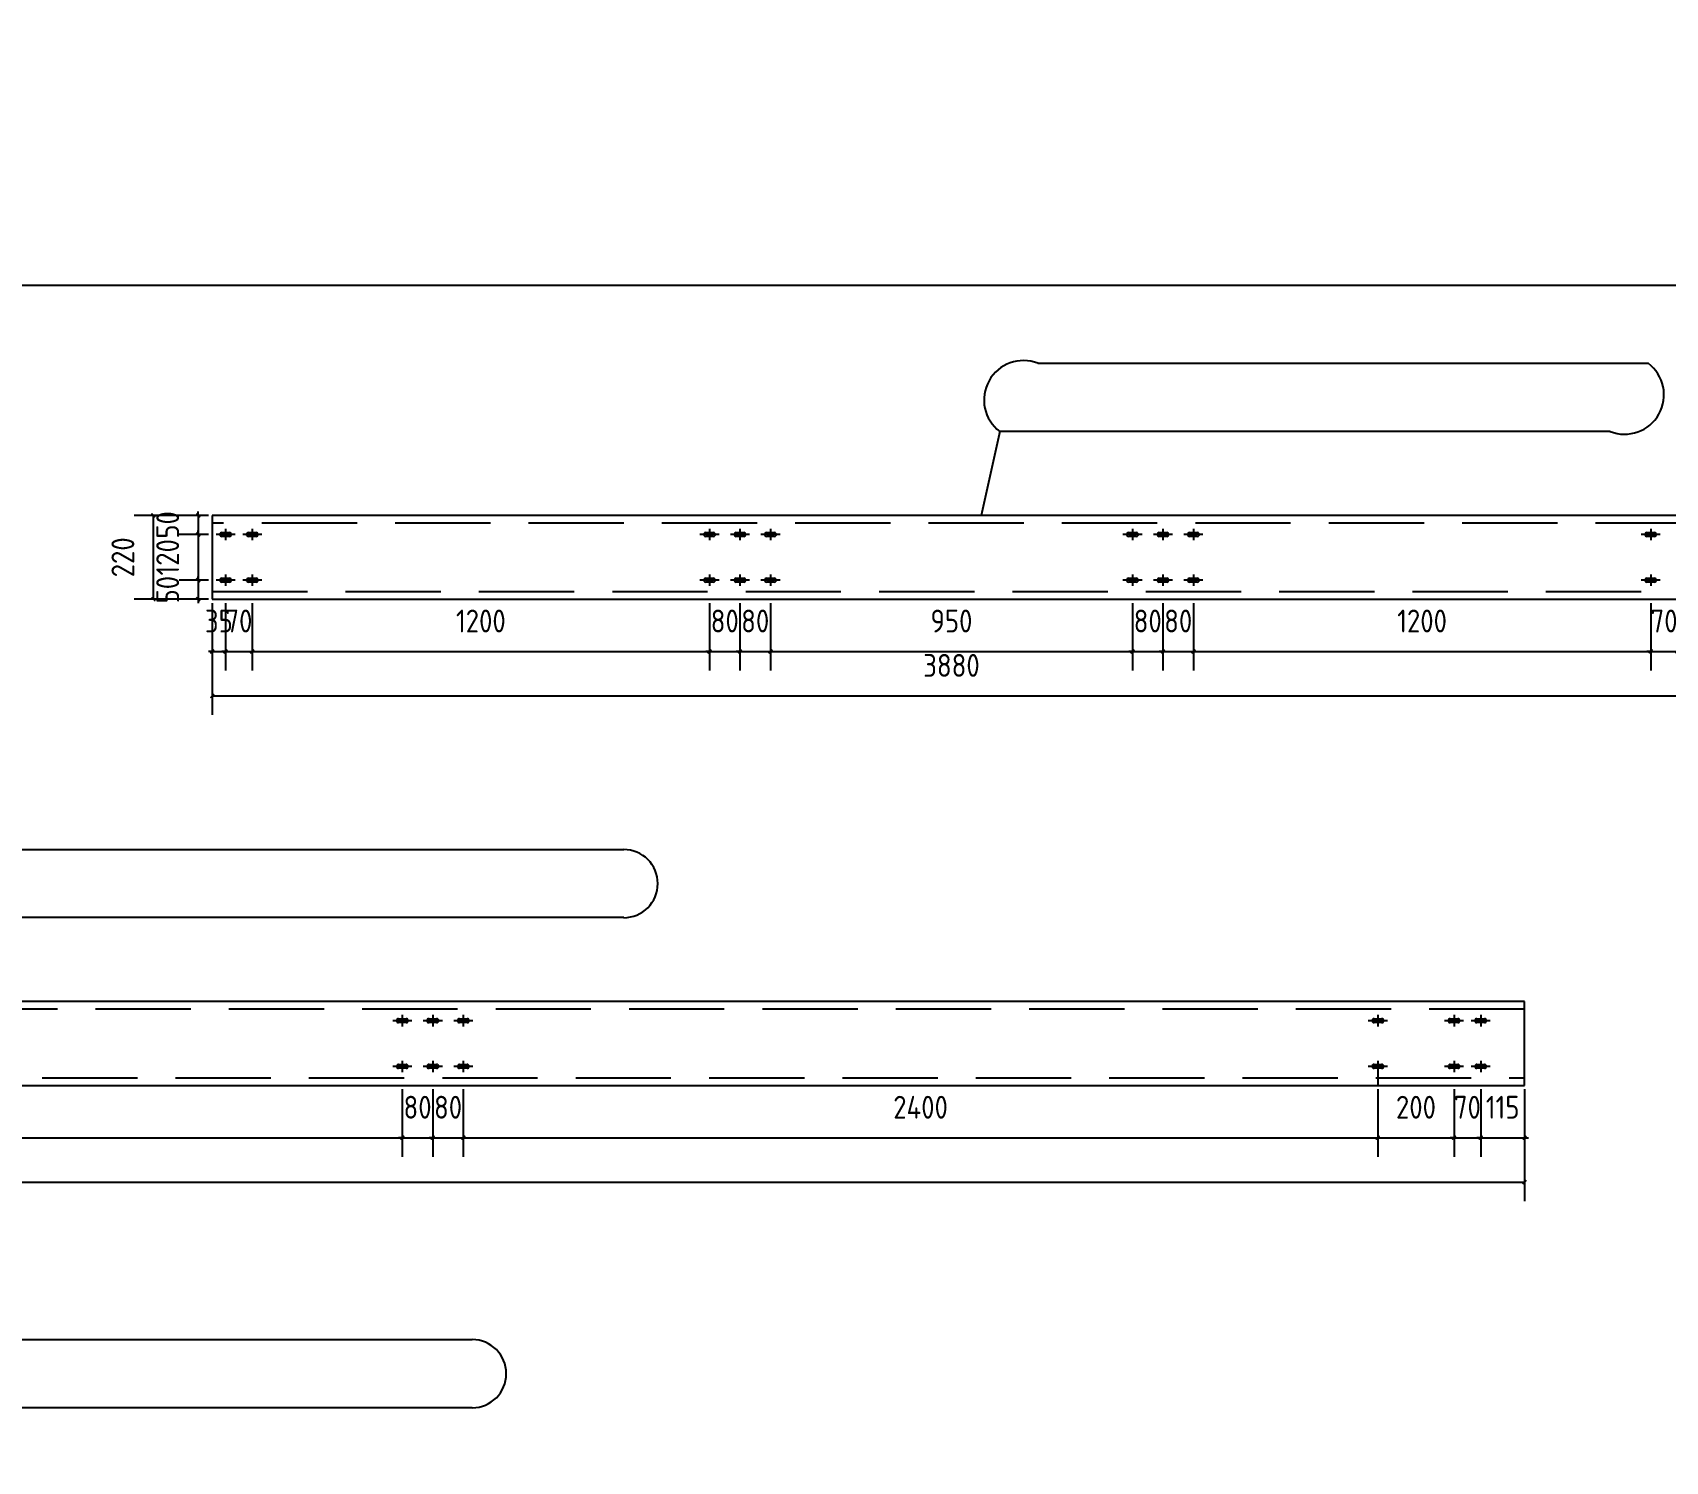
# Model space of a CAD drawing. Extents: x 533809 to 747315, y -17138 to 180511.
# Drawn here: x 645102 to 649387, y 74275 to 78025 of the extents above; entities that cross this region are included whole.
import ezdxf

# ---------------------------------------------------------------- set-up
doc = ezdxf.new("R2010")
doc.units = 0
doc.header["$LTSCALE"] = 1000
doc.header["$MEASUREMENT"] = 0
doc.linetypes.add('DASH', pattern=[0.35, 0.25, -0.1])
doc.layers.add('AXIS', color=3, linetype='Continuous')
doc.styles.get("Standard").update_dxf_attribs({"font": 'gbenor.shx', "bigfont": 'gbcbig.shx'})
doc.dimstyles.get("Standard").update_dxf_attribs({"dimscale": 100, "dimtxt": 3.5, "dimasz": 1, "dimexe": 2.5, "dimexo": 3, "dimgap": 1.5, "dimtad": 1, "dimdec": 0, "dimzin": 0, "dimdsep": 46, "dimtxsty": 'Standard', "dimblk": 'ARCHTICK', "dimcen": 0.09, "dimadec": 0, "dimazin": 0, "dimtfac": 1, "dimtdec": 0, "dimtix": 1, "dimtmove": 2, "dimatfit": 3, "dimfxl": 1, "dimtolj": 1, "dimtzin": 0, "dimarcsym": 0})

# ---------------------------------------------------------------- blocks, each defined once
blk = doc.blocks.new('_ArchTick')
at = {"color": 0, "linetype": 'ByBlock', "const_width": 0.4}
blk.add_lwpolyline([(-0.5, -0.5), (0.5, 0.5)], dxfattribs=at)
blk = doc.blocks.new('*D1568')
at = {"layer": 'AXIS', "color": 3, "lineweight": -2}
for p, q in [((643872.3, 75251.8), (643872.3, 75074.6)), ((646072.3, 75251.8), (646072.3, 75074.6)), ((643872.3, 75124.6), (646072.3, 75124.6))]:
    blk.add_line(p, q, dxfattribs=at)
at = {"layer": 'Defpoints', "color": 0}
for p in [(643872.3, 75261.8), (646072.3, 75261.8), (646072.3, 75124.6)]:
    blk.add_point(p, dxfattribs=at)
at = {"layer": 'AXIS', "color": 3, "lineweight": -2, "xscale": 10, "yscale": 10, "zscale": 10, "rotation": 180}
blk.add_blockref('_ArchTick', (643872.3, 75124.6), dxfattribs=at)
at = {"layer": 'AXIS', "color": 3, "lineweight": -2, "xscale": 10, "yscale": 10, "zscale": 10}
blk.add_blockref('_ArchTick', (646072.3, 75124.6), dxfattribs=at)
at = {"layer": 'AXIS', "color": 0, "insert": (644972.3, 75204.6), "char_height": 60, "attachment_point": 5}
blk.add_mtext('\\A1;2200', dxfattribs=at)
blk = doc.blocks.new('*D1569')
at = {"layer": 'AXIS', "color": 3, "lineweight": -2}
for p, q in [((646152.3, 75251.8), (646152.3, 75074.6)), ((646232.3, 75251.8), (646232.3, 75074.6)), ((646152.3, 75124.6), (646142.3, 75124.6)), ((646152.3, 75124.6), (646232.3, 75124.6)), ((646232.3, 75124.6), (646242.3, 75124.6))]:
    blk.add_line(p, q, dxfattribs=at)
at = {"layer": 'Defpoints', "color": 0}
for p in [(646152.3, 75261.8), (646232.3, 75261.8), (646232.3, 75124.6)]:
    blk.add_point(p, dxfattribs=at)
at = {"layer": 'AXIS', "color": 3, "lineweight": -2, "xscale": 10, "yscale": 10, "zscale": 10}
blk.add_blockref('_ArchTick', (646152.3, 75124.6), dxfattribs=at)
at = {"layer": 'AXIS', "color": 3, "lineweight": -2, "xscale": 10, "yscale": 10, "zscale": 10, "rotation": 180}
blk.add_blockref('_ArchTick', (646232.3, 75124.6), dxfattribs=at)
at = {"layer": 'AXIS', "color": 0, "insert": (646192.3, 75204.6), "char_height": 60, "attachment_point": 5}
blk.add_mtext('\\A1;80', dxfattribs=at)
blk = doc.blocks.new('*D1570')
at = {"layer": 'AXIS', "color": 3, "lineweight": -2}
for p, q in [((646232.3, 75251.8), (646232.3, 75074.6)), ((648632.3, 75251.8), (648632.3, 75074.6)), ((646232.3, 75124.6), (648632.3, 75124.6))]:
    blk.add_line(p, q, dxfattribs=at)
at = {"layer": 'Defpoints', "color": 0}
for p in [(646232.3, 75261.8), (648632.3, 75261.8), (648632.3, 75124.6)]:
    blk.add_point(p, dxfattribs=at)
at = {"layer": 'AXIS', "color": 3, "lineweight": -2, "xscale": 10, "yscale": 10, "zscale": 10, "rotation": 180}
blk.add_blockref('_ArchTick', (646232.3, 75124.6), dxfattribs=at)
at = {"layer": 'AXIS', "color": 3, "lineweight": -2, "xscale": 10, "yscale": 10, "zscale": 10}
blk.add_blockref('_ArchTick', (648632.3, 75124.6), dxfattribs=at)
at = {"layer": 'AXIS', "color": 0, "insert": (647432.3, 75204.6), "char_height": 60, "attachment_point": 5}
blk.add_mtext('\\A1;2400', dxfattribs=at)
blk = doc.blocks.new('*D1571')
at = {"layer": 'AXIS', "color": 3, "lineweight": -2}
for p, q in [((648632.3, 75251.8), (648632.3, 75074.6)), ((648832.3, 75251.8), (648832.3, 75074.6)), ((648632.3, 75124.6), (648832.3, 75124.6))]:
    blk.add_line(p, q, dxfattribs=at)
at = {"layer": 'Defpoints', "color": 0}
for p in [(648632.3, 75261.8), (648832.3, 75261.8), (648832.3, 75124.6)]:
    blk.add_point(p, dxfattribs=at)
at = {"layer": 'AXIS', "color": 3, "lineweight": -2, "xscale": 10, "yscale": 10, "zscale": 10, "rotation": 180}
blk.add_blockref('_ArchTick', (648632.3, 75124.6), dxfattribs=at)
at = {"layer": 'AXIS', "color": 3, "lineweight": -2, "xscale": 10, "yscale": 10, "zscale": 10}
blk.add_blockref('_ArchTick', (648832.3, 75124.6), dxfattribs=at)
at = {"layer": 'AXIS', "color": 0, "insert": (648732.3, 75204.6), "char_height": 60, "attachment_point": 5}
blk.add_mtext('\\A1;200', dxfattribs=at)
blk = doc.blocks.new('*D1572')
at = {"layer": 'AXIS', "color": 3, "lineweight": -2}
for p, q in [((648832.3, 75251.8), (648832.3, 75074.6)), ((648902.3, 75251.8), (648902.3, 75074.6)), ((648832.3, 75124.6), (648822.3, 75124.6)), ((648832.3, 75124.6), (648902.3, 75124.6)), ((648902.3, 75124.6), (648912.3, 75124.6))]:
    blk.add_line(p, q, dxfattribs=at)
at = {"layer": 'Defpoints', "color": 0}
for p in [(648832.3, 75261.8), (648902.3, 75261.8), (648902.3, 75124.6)]:
    blk.add_point(p, dxfattribs=at)
at = {"layer": 'AXIS', "color": 3, "lineweight": -2, "xscale": 10, "yscale": 10, "zscale": 10}
blk.add_blockref('_ArchTick', (648832.3, 75124.6), dxfattribs=at)
at = {"layer": 'AXIS', "color": 3, "lineweight": -2, "xscale": 10, "yscale": 10, "zscale": 10, "rotation": 180}
blk.add_blockref('_ArchTick', (648902.3, 75124.6), dxfattribs=at)
at = {"layer": 'AXIS', "color": 0, "insert": (648867.3, 75204.6), "char_height": 60, "attachment_point": 5}
blk.add_mtext('\\A1;70', dxfattribs=at)
blk = doc.blocks.new('*D1577')
at = {"layer": 'AXIS', "color": 3, "lineweight": -2}
for p, q in [((648902.3, 75251.8), (648902.3, 75074.6)), ((649017.3, 75251.8), (649017.3, 75074.6)), ((648902.3, 75124.6), (648892.3, 75124.6)), ((648902.3, 75124.6), (649017.3, 75124.6)), ((649017.3, 75124.6), (649027.3, 75124.6))]:
    blk.add_line(p, q, dxfattribs=at)
at = {"layer": 'Defpoints', "color": 0}
for p in [(648902.3, 75261.8), (649017.3, 75261.8), (649017.3, 75124.6)]:
    blk.add_point(p, dxfattribs=at)
at = {"layer": 'AXIS', "color": 3, "lineweight": -2, "xscale": 10, "yscale": 10, "zscale": 10}
blk.add_blockref('_ArchTick', (648902.3, 75124.6), dxfattribs=at)
at = {"layer": 'AXIS', "color": 3, "lineweight": -2, "xscale": 10, "yscale": 10, "zscale": 10, "rotation": 180}
blk.add_blockref('_ArchTick', (649017.3, 75124.6), dxfattribs=at)
at = {"layer": 'AXIS', "color": 0, "insert": (648959.8, 75204.6), "char_height": 60, "attachment_point": 5}
blk.add_mtext('\\A1;115', dxfattribs=at)
blk = doc.blocks.new('*D1576')
at = {"layer": 'AXIS', "color": 3, "lineweight": -2}
for p, q in [((640927.3, 75251.8), (640927.3, 74958.1)), ((649017.3, 75251.8), (649017.3, 74958.1)), ((640927.3, 75008.1), (649017.3, 75008.1))]:
    blk.add_line(p, q, dxfattribs=at)
at = {"layer": 'Defpoints', "color": 0}
for p in [(640927.3, 75261.8), (649017.3, 75261.8), (649017.3, 75008.1)]:
    blk.add_point(p, dxfattribs=at)
at = {"layer": 'AXIS', "color": 3, "lineweight": -2, "xscale": 10, "yscale": 10, "zscale": 10, "rotation": 180}
blk.add_blockref('_ArchTick', (640927.3, 75008.1), dxfattribs=at)
at = {"layer": 'AXIS', "color": 3, "lineweight": -2, "xscale": 10, "yscale": 10, "zscale": 10}
blk.add_blockref('_ArchTick', (649017.3, 75008.1), dxfattribs=at)
at = {"layer": 'AXIS', "color": 0, "insert": (644972.3, 75088.1), "char_height": 60, "attachment_point": 5}
blk.add_mtext('\\A1;8090', dxfattribs=at)
blk = doc.blocks.new('*D1619')
at = {"layer": 'AXIS', "color": 3, "lineweight": -2}
for p, q in [((645563.4, 76757.9), (645486.5, 76757.9)), ((645536.5, 76757.9), (645536.5, 76767.9)), ((645536.5, 76757.9), (645536.5, 76707.9)), ((645563.4, 76707.9), (645486.5, 76707.9)), ((645536.5, 76707.9), (645536.5, 76697.9))]:
    blk.add_line(p, q, dxfattribs=at)
at = {"layer": 'Defpoints', "color": 0}
for p in [(645573.4, 76757.9), (645536.5, 76707.9), (645573.4, 76707.9)]:
    blk.add_point(p, dxfattribs=at)
at = {"layer": 'AXIS', "color": 3, "lineweight": -2, "xscale": 10, "yscale": 10, "zscale": 10}
for p, rotation in [((645536.5, 76757.9), 270), ((645536.5, 76707.9), 90)]:
    blk.add_blockref('_ArchTick', p, dxfattribs=dict(at, rotation=rotation))
at = {"layer": 'AXIS', "color": 0, "insert": (645456.5, 76732.9), "char_height": 60, "attachment_point": 5, "rotation": 90}
blk.add_mtext('\\A1;50', dxfattribs=at)
blk = doc.blocks.new('*D1610')
at = {"layer": 'AXIS', "color": 3, "lineweight": -2}
for p, q in [((645563.4, 76707.9), (645486.5, 76707.9)), ((645536.5, 76707.9), (645536.5, 76717.9)), ((645536.5, 76707.9), (645536.5, 76587.9)), ((645563.4, 76587.9), (645486.5, 76587.9)), ((645536.5, 76587.9), (645536.5, 76577.9))]:
    blk.add_line(p, q, dxfattribs=at)
at = {"layer": 'Defpoints', "color": 0}
for p in [(645573.4, 76707.9), (645536.5, 76587.9), (645573.4, 76587.9)]:
    blk.add_point(p, dxfattribs=at)
at = {"layer": 'AXIS', "color": 3, "lineweight": -2, "xscale": 10, "yscale": 10, "zscale": 10}
for p, rotation in [((645536.5, 76707.9), 270), ((645536.5, 76587.9), 90)]:
    blk.add_blockref('_ArchTick', p, dxfattribs=dict(at, rotation=rotation))
at = {"layer": 'AXIS', "color": 0, "insert": (645456.5, 76647.9), "char_height": 60, "attachment_point": 5, "rotation": 90}
blk.add_mtext('\\A1;120', dxfattribs=at)
blk = doc.blocks.new('*D1620')
at = {"layer": 'AXIS', "color": 3, "lineweight": -2}
for p, q in [((645563.4, 76587.9), (645486.5, 76587.9)), ((645536.5, 76587.9), (645536.5, 76597.9)), ((645536.5, 76587.9), (645536.5, 76537.9)), ((645563.4, 76537.9), (645486.5, 76537.9)), ((645536.5, 76537.9), (645536.5, 76527.9))]:
    blk.add_line(p, q, dxfattribs=at)
at = {"layer": 'Defpoints', "color": 0}
for p in [(645573.4, 76587.9), (645536.5, 76537.9), (645573.4, 76537.9)]:
    blk.add_point(p, dxfattribs=at)
at = {"layer": 'AXIS', "color": 3, "lineweight": -2, "xscale": 10, "yscale": 10, "zscale": 10}
for p, rotation in [((645536.5, 76587.9), 270), ((645536.5, 76537.9), 90)]:
    blk.add_blockref('_ArchTick', p, dxfattribs=dict(at, rotation=rotation))
at = {"layer": 'AXIS', "color": 0, "insert": (645456.5, 76562.9), "char_height": 60, "attachment_point": 5, "rotation": 90}
blk.add_mtext('\\A1;50', dxfattribs=at)
blk = doc.blocks.new('*D1611')
at = {"layer": 'AXIS', "color": 3, "lineweight": -2}
for p, q in [((645573.4, 76527.9), (645573.4, 76350.7)), ((645608.4, 76527.9), (645608.4, 76350.7)), ((645573.4, 76400.7), (645563.4, 76400.7)), ((645573.4, 76400.7), (645608.4, 76400.7)), ((645608.4, 76400.7), (645618.4, 76400.7))]:
    blk.add_line(p, q, dxfattribs=at)
at = {"layer": 'Defpoints', "color": 0}
for p in [(645573.4, 76537.9), (645608.4, 76537.9), (645608.4, 76400.7)]:
    blk.add_point(p, dxfattribs=at)
at = {"layer": 'AXIS', "color": 3, "lineweight": -2, "xscale": 10, "yscale": 10, "zscale": 10}
blk.add_blockref('_ArchTick', (645573.4, 76400.7), dxfattribs=at)
at = {"layer": 'AXIS', "color": 3, "lineweight": -2, "xscale": 10, "yscale": 10, "zscale": 10, "rotation": 180}
blk.add_blockref('_ArchTick', (645608.4, 76400.7), dxfattribs=at)
at = {"layer": 'AXIS', "color": 0, "insert": (645590.9, 76480.7), "char_height": 60, "attachment_point": 5}
blk.add_mtext('\\A1;35', dxfattribs=at)
blk = doc.blocks.new('*D1612')
at = {"layer": 'AXIS', "color": 3, "lineweight": -2}
for p, q in [((645608.4, 76527.9), (645608.4, 76350.7)), ((645678.4, 76527.9), (645678.4, 76350.7)), ((645608.4, 76400.7), (645598.4, 76400.7)), ((645608.4, 76400.7), (645678.4, 76400.7)), ((645678.4, 76400.7), (645688.4, 76400.7))]:
    blk.add_line(p, q, dxfattribs=at)
at = {"layer": 'Defpoints', "color": 0}
for p in [(645608.4, 76537.9), (645678.4, 76537.9), (645678.4, 76400.7)]:
    blk.add_point(p, dxfattribs=at)
at = {"layer": 'AXIS', "color": 3, "lineweight": -2, "xscale": 10, "yscale": 10, "zscale": 10}
blk.add_blockref('_ArchTick', (645608.4, 76400.7), dxfattribs=at)
at = {"layer": 'AXIS', "color": 3, "lineweight": -2, "xscale": 10, "yscale": 10, "zscale": 10, "rotation": 180}
blk.add_blockref('_ArchTick', (645678.4, 76400.7), dxfattribs=at)
at = {"layer": 'AXIS', "color": 0, "insert": (645643.4, 76480.7), "char_height": 60, "attachment_point": 5}
blk.add_mtext('\\A1;70', dxfattribs=at)
blk = doc.blocks.new('*D1613')
at = {"layer": 'AXIS', "color": 3, "lineweight": -2}
for p, q in [((645678.4, 76527.9), (645678.4, 76350.7)), ((646878.4, 76527.9), (646878.4, 76350.7)), ((645678.4, 76400.7), (646878.4, 76400.7))]:
    blk.add_line(p, q, dxfattribs=at)
at = {"layer": 'Defpoints', "color": 0}
for p in [(645678.4, 76537.9), (646878.4, 76537.9), (646878.4, 76400.7)]:
    blk.add_point(p, dxfattribs=at)
at = {"layer": 'AXIS', "color": 3, "lineweight": -2, "xscale": 10, "yscale": 10, "zscale": 10, "rotation": 180}
blk.add_blockref('_ArchTick', (645678.4, 76400.7), dxfattribs=at)
at = {"layer": 'AXIS', "color": 3, "lineweight": -2, "xscale": 10, "yscale": 10, "zscale": 10}
blk.add_blockref('_ArchTick', (646878.4, 76400.7), dxfattribs=at)
at = {"layer": 'AXIS', "color": 0, "insert": (646278.4, 76480.7), "char_height": 60, "attachment_point": 5}
blk.add_mtext('\\A1;1200', dxfattribs=at)
blk = doc.blocks.new('*D1614')
at = {"layer": 'AXIS', "color": 3, "lineweight": -2}
for p, q in [((646878.4, 76527.9), (646878.4, 76350.7)), ((646958.4, 76527.9), (646958.4, 76350.7)), ((646878.4, 76400.7), (646868.4, 76400.7)), ((646878.4, 76400.7), (646958.4, 76400.7)), ((646958.4, 76400.7), (646968.4, 76400.7))]:
    blk.add_line(p, q, dxfattribs=at)
at = {"layer": 'Defpoints', "color": 0}
for p in [(646878.4, 76537.9), (646958.4, 76537.9), (646958.4, 76400.7)]:
    blk.add_point(p, dxfattribs=at)
at = {"layer": 'AXIS', "color": 3, "lineweight": -2, "xscale": 10, "yscale": 10, "zscale": 10}
blk.add_blockref('_ArchTick', (646878.4, 76400.7), dxfattribs=at)
at = {"layer": 'AXIS', "color": 3, "lineweight": -2, "xscale": 10, "yscale": 10, "zscale": 10, "rotation": 180}
blk.add_blockref('_ArchTick', (646958.4, 76400.7), dxfattribs=at)
at = {"layer": 'AXIS', "color": 0, "insert": (646918.4, 76480.7), "char_height": 60, "attachment_point": 5}
blk.add_mtext('\\A1;80', dxfattribs=at)
blk = doc.blocks.new('*D1615')
at = {"layer": 'AXIS', "color": 3, "lineweight": -2}
for p, q in [((647038.4, 76527.9), (647038.4, 76350.7)), ((647988.4, 76527.9), (647988.4, 76350.7)), ((647038.4, 76400.7), (647988.4, 76400.7))]:
    blk.add_line(p, q, dxfattribs=at)
at = {"layer": 'Defpoints', "color": 0}
for p in [(647038.4, 76537.9), (647988.4, 76537.9), (647988.4, 76400.7)]:
    blk.add_point(p, dxfattribs=at)
at = {"layer": 'AXIS', "color": 3, "lineweight": -2, "xscale": 10, "yscale": 10, "zscale": 10, "rotation": 180}
blk.add_blockref('_ArchTick', (647038.4, 76400.7), dxfattribs=at)
at = {"layer": 'AXIS', "color": 3, "lineweight": -2, "xscale": 10, "yscale": 10, "zscale": 10}
blk.add_blockref('_ArchTick', (647988.4, 76400.7), dxfattribs=at)
at = {"layer": 'AXIS', "color": 0, "insert": (647513.4, 76480.7), "char_height": 60, "attachment_point": 5}
blk.add_mtext('\\A1;950', dxfattribs=at)
blk = doc.blocks.new('*D1616')
at = {"layer": 'AXIS', "color": 3, "lineweight": -2}
for p, q in [((648068.4, 76527.9), (648068.4, 76350.7)), ((648148.4, 76527.9), (648148.4, 76350.7)), ((648068.4, 76400.7), (648058.4, 76400.7)), ((648068.4, 76400.7), (648148.4, 76400.7)), ((648148.4, 76400.7), (648158.4, 76400.7))]:
    blk.add_line(p, q, dxfattribs=at)
at = {"layer": 'Defpoints', "color": 0}
for p in [(648068.4, 76537.9), (648148.4, 76537.9), (648148.4, 76400.7)]:
    blk.add_point(p, dxfattribs=at)
at = {"layer": 'AXIS', "color": 3, "lineweight": -2, "xscale": 10, "yscale": 10, "zscale": 10}
blk.add_blockref('_ArchTick', (648068.4, 76400.7), dxfattribs=at)
at = {"layer": 'AXIS', "color": 3, "lineweight": -2, "xscale": 10, "yscale": 10, "zscale": 10, "rotation": 180}
blk.add_blockref('_ArchTick', (648148.4, 76400.7), dxfattribs=at)
at = {"layer": 'AXIS', "color": 0, "insert": (648108.4, 76480.7), "char_height": 60, "attachment_point": 5}
blk.add_mtext('\\A1;80', dxfattribs=at)
blk = doc.blocks.new('*D1617')
at = {"layer": 'AXIS', "color": 3, "lineweight": -2}
for p, q in [((648148.4, 76527.9), (648148.4, 76350.7)), ((649348.4, 76527.9), (649348.4, 76350.7)), ((648148.4, 76400.7), (649348.4, 76400.7))]:
    blk.add_line(p, q, dxfattribs=at)
at = {"layer": 'Defpoints', "color": 0}
for p in [(648148.4, 76537.9), (649348.4, 76537.9), (649348.4, 76400.7)]:
    blk.add_point(p, dxfattribs=at)
at = {"layer": 'AXIS', "color": 3, "lineweight": -2, "xscale": 10, "yscale": 10, "zscale": 10, "rotation": 180}
blk.add_blockref('_ArchTick', (648148.4, 76400.7), dxfattribs=at)
at = {"layer": 'AXIS', "color": 3, "lineweight": -2, "xscale": 10, "yscale": 10, "zscale": 10}
blk.add_blockref('_ArchTick', (649348.4, 76400.7), dxfattribs=at)
at = {"layer": 'AXIS', "color": 0, "insert": (648748.4, 76480.7), "char_height": 60, "attachment_point": 5}
blk.add_mtext('\\A1;1200', dxfattribs=at)
blk = doc.blocks.new('*D1618')
at = {"layer": 'AXIS', "color": 3, "lineweight": -2}
for p, q in [((649348.4, 76527.9), (649348.4, 76350.7)), ((649418.4, 76527.9), (649418.4, 76350.7)), ((649348.4, 76400.7), (649338.4, 76400.7)), ((649348.4, 76400.7), (649418.4, 76400.7)), ((649418.4, 76400.7), (649428.4, 76400.7))]:
    blk.add_line(p, q, dxfattribs=at)
at = {"layer": 'Defpoints', "color": 0}
for p in [(649348.4, 76537.9), (649418.4, 76537.9), (649418.4, 76400.7)]:
    blk.add_point(p, dxfattribs=at)
at = {"layer": 'AXIS', "color": 3, "lineweight": -2, "xscale": 10, "yscale": 10, "zscale": 10}
blk.add_blockref('_ArchTick', (649348.4, 76400.7), dxfattribs=at)
at = {"layer": 'AXIS', "color": 3, "lineweight": -2, "xscale": 10, "yscale": 10, "zscale": 10, "rotation": 180}
blk.add_blockref('_ArchTick', (649418.4, 76400.7), dxfattribs=at)
at = {"layer": 'AXIS', "color": 0, "insert": (649383.4, 76480.7), "char_height": 60, "attachment_point": 5}
blk.add_mtext('\\A1;70', dxfattribs=at)
blk = doc.blocks.new('*D1621')
at = {"layer": 'AXIS', "color": 3, "lineweight": -2}
for p, q in [((645563.4, 76757.9), (645369, 76757.9)), ((645419, 76537.9), (645419, 76757.9)), ((645563.4, 76537.9), (645369, 76537.9))]:
    blk.add_line(p, q, dxfattribs=at)
at = {"layer": 'Defpoints', "color": 0}
for p in [(645419, 76757.9), (645573.4, 76757.9), (645573.4, 76537.9)]:
    blk.add_point(p, dxfattribs=at)
at = {"layer": 'AXIS', "color": 3, "lineweight": -2, "xscale": 10, "yscale": 10, "zscale": 10}
for p, rotation in [((645419, 76757.9), 90), ((645419, 76537.9), 270)]:
    blk.add_blockref('_ArchTick', p, dxfattribs=dict(at, rotation=rotation))
at = {"layer": 'AXIS', "color": 0, "insert": (645339, 76647.9), "char_height": 60, "attachment_point": 5, "rotation": 90}
blk.add_mtext('\\A1;220', dxfattribs=at)
blk = doc.blocks.new('*D1622')
at = {"layer": 'AXIS', "color": 3, "lineweight": -2}
for p, q in [((645573.4, 76527.9), (645573.4, 76234.2)), ((649453.4, 76527.9), (649453.4, 76234.2)), ((645573.4, 76284.2), (649453.4, 76284.2))]:
    blk.add_line(p, q, dxfattribs=at)
at = {"layer": 'Defpoints', "color": 0}
for p in [(645573.4, 76537.9), (649453.4, 76537.9), (649453.4, 76284.2)]:
    blk.add_point(p, dxfattribs=at)
at = {"layer": 'AXIS', "color": 3, "lineweight": -2, "xscale": 10, "yscale": 10, "zscale": 10, "rotation": 180}
blk.add_blockref('_ArchTick', (645573.4, 76284.2), dxfattribs=at)
at = {"layer": 'AXIS', "color": 3, "lineweight": -2, "xscale": 10, "yscale": 10, "zscale": 10}
blk.add_blockref('_ArchTick', (649453.4, 76284.2), dxfattribs=at)
at = {"layer": 'AXIS', "color": 0, "insert": (647513.4, 76364.2), "char_height": 60, "attachment_point": 5}
blk.add_mtext('\\A1;3880', dxfattribs=at)
blk = doc.blocks.new('*D1680')
at = {"layer": 'AXIS', "color": 3, "lineweight": -2}
for p, q in [((646072.3, 75251.8), (646072.3, 75074.6)), ((646152.3, 75251.8), (646152.3, 75074.6)), ((646072.3, 75124.6), (646062.3, 75124.6)), ((646072.3, 75124.6), (646152.3, 75124.6)), ((646152.3, 75124.6), (646162.3, 75124.6))]:
    blk.add_line(p, q, dxfattribs=at)
at = {"layer": 'Defpoints', "color": 0}
for p in [(646072.3, 75261.8), (646152.3, 75261.8), (646152.3, 75124.6)]:
    blk.add_point(p, dxfattribs=at)
at = {"layer": 'AXIS', "color": 3, "lineweight": -2, "xscale": 10, "yscale": 10, "zscale": 10}
blk.add_blockref('_ArchTick', (646072.3, 75124.6), dxfattribs=at)
at = {"layer": 'AXIS', "color": 3, "lineweight": -2, "xscale": 10, "yscale": 10, "zscale": 10, "rotation": 180}
blk.add_blockref('_ArchTick', (646152.3, 75124.6), dxfattribs=at)
at = {"layer": 'AXIS', "color": 0, "insert": (646112.3, 75204.6), "char_height": 60, "attachment_point": 5}
blk.add_mtext('\\A1;80', dxfattribs=at)
blk = doc.blocks.new('*D1681')
at = {"layer": 'AXIS', "color": 3, "lineweight": -2}
for p, q in [((646958.4, 76527.9), (646958.4, 76350.7)), ((647038.4, 76527.9), (647038.4, 76350.7)), ((646958.4, 76400.7), (646948.4, 76400.7)), ((646958.4, 76400.7), (647038.4, 76400.7)), ((647038.4, 76400.7), (647048.4, 76400.7))]:
    blk.add_line(p, q, dxfattribs=at)
at = {"layer": 'Defpoints', "color": 0}
for p in [(646958.4, 76537.9), (647038.4, 76537.9), (647038.4, 76400.7)]:
    blk.add_point(p, dxfattribs=at)
at = {"layer": 'AXIS', "color": 3, "lineweight": -2, "xscale": 10, "yscale": 10, "zscale": 10}
blk.add_blockref('_ArchTick', (646958.4, 76400.7), dxfattribs=at)
at = {"layer": 'AXIS', "color": 3, "lineweight": -2, "xscale": 10, "yscale": 10, "zscale": 10, "rotation": 180}
blk.add_blockref('_ArchTick', (647038.4, 76400.7), dxfattribs=at)
at = {"layer": 'AXIS', "color": 0, "insert": (646998.4, 76480.7), "char_height": 60, "attachment_point": 5}
blk.add_mtext('\\A1;80', dxfattribs=at)
blk = doc.blocks.new('*D1682')
at = {"layer": 'AXIS', "color": 3, "lineweight": -2}
for p, q in [((647988.4, 76527.9), (647988.4, 76350.7)), ((648068.4, 76527.9), (648068.4, 76350.7)), ((647988.4, 76400.7), (647978.4, 76400.7)), ((647988.4, 76400.7), (648068.4, 76400.7)), ((648068.4, 76400.7), (648078.4, 76400.7))]:
    blk.add_line(p, q, dxfattribs=at)
at = {"layer": 'Defpoints', "color": 0}
for p in [(647988.4, 76537.9), (648068.4, 76537.9), (648068.4, 76400.7)]:
    blk.add_point(p, dxfattribs=at)
at = {"layer": 'AXIS', "color": 3, "lineweight": -2, "xscale": 10, "yscale": 10, "zscale": 10}
blk.add_blockref('_ArchTick', (647988.4, 76400.7), dxfattribs=at)
at = {"layer": 'AXIS', "color": 3, "lineweight": -2, "xscale": 10, "yscale": 10, "zscale": 10, "rotation": 180}
blk.add_blockref('_ArchTick', (648068.4, 76400.7), dxfattribs=at)
at = {"layer": 'AXIS', "color": 0, "insert": (648028.4, 76480.7), "char_height": 60, "attachment_point": 5}
blk.add_mtext('\\A1;80', dxfattribs=at)

msp = doc.modelspace()

# ---------------------------------------------------------------- linework, layer by layer
for p, q in [((647640, 76978.2), (647590.9, 76757.9)), ((645573.4, 76757.9), (645573.4, 76537.9)), ((649453.4, 76757.9), (645573.4, 76757.9)), ((645633.4, 76707.9), (645583.4, 76707.9)), ((645598.4, 76712.9), (645618.4, 76712.9)), ((645618.4, 76702.9), (645598.4, 76702.9)), ((645608.4, 76722.9), (645608.4, 76692.9)), ((645703.4, 76707.9), (645653.4, 76707.9)), ((645668.4, 76712.9), (645688.4, 76712.9)), ((645688.4, 76702.9), (645668.4, 76702.9)), ((645678.4, 76722.9), (645678.4, 76692.9)), ((646903.4, 76707.9), (646853.4, 76707.9)), ((646868.4, 76712.9), (646888.4, 76712.9)), ((646888.4, 76702.9), (646868.4, 76702.9)), ((646878.4, 76722.9), (646878.4, 76692.9)), ((646983.4, 76707.9), (646933.4, 76707.9)), ((646948.4, 76712.9), (646968.4, 76712.9)), ((646968.4, 76702.9), (646948.4, 76702.9)), ((646958.4, 76722.9), (646958.4, 76692.9)), ((647063.4, 76707.9), (647013.4, 76707.9)), ((647028.4, 76712.9), (647048.4, 76712.9)), ((647048.4, 76702.9), (647028.4, 76702.9)), ((647038.4, 76722.9), (647038.4, 76692.9)), ((648013.4, 76707.9), (647963.4, 76707.9)), ((647978.4, 76712.9), (647998.4, 76712.9)), ((647998.4, 76702.9), (647978.4, 76702.9)), ((647988.4, 76722.9), (647988.4, 76692.9)), ((648093.4, 76707.9), (648043.4, 76707.9)), ((648058.4, 76712.9), (648078.4, 76712.9)), ((648078.4, 76702.9), (648058.4, 76702.9)), ((648068.4, 76722.9), (648068.4, 76692.9)), ((648173.4, 76707.9), (648123.4, 76707.9)), ((648138.4, 76712.9), (648158.4, 76712.9)), ((648158.4, 76702.9), (648138.4, 76702.9)), ((648148.4, 76722.9), (648148.4, 76692.9)), ((649373.4, 76707.9), (649323.4, 76707.9)), ((649338.4, 76712.9), (649358.4, 76712.9)), ((649358.4, 76702.9), (649338.4, 76702.9)), ((649348.4, 76722.9), (649348.4, 76692.9)), ((645633.4, 76587.9), (645583.4, 76587.9)), ((645598.4, 76592.9), (645618.4, 76592.9)), ((645618.4, 76582.9), (645598.4, 76582.9)), ((645608.4, 76602.9), (645608.4, 76572.9)), ((645703.4, 76587.9), (645653.4, 76587.9)), ((645668.4, 76592.9), (645688.4, 76592.9)), ((645688.4, 76582.9), (645668.4, 76582.9)), ((645678.4, 76602.9), (645678.4, 76572.9)), ((646903.4, 76587.9), (646853.4, 76587.9)), ((646868.4, 76592.9), (646888.4, 76592.9)), ((646888.4, 76582.9), (646868.4, 76582.9)), ((646878.4, 76602.9), (646878.4, 76572.9)), ((646983.4, 76587.9), (646933.4, 76587.9)), ((646948.4, 76592.9), (646968.4, 76592.9)), ((646968.4, 76582.9), (646948.4, 76582.9)), ((646958.4, 76602.9), (646958.4, 76572.9)), ((647063.4, 76587.9), (647013.4, 76587.9)), ((647028.4, 76592.9), (647048.4, 76592.9)), ((647048.4, 76582.9), (647028.4, 76582.9)), ((647038.4, 76602.9), (647038.4, 76572.9)), ((648013.4, 76587.9), (647963.4, 76587.9)), ((647978.4, 76592.9), (647998.4, 76592.9)), ((647998.4, 76582.9), (647978.4, 76582.9)), ((647988.4, 76602.9), (647988.4, 76572.9)), ((648093.4, 76587.9), (648043.4, 76587.9)), ((648058.4, 76592.9), (648078.4, 76592.9)), ((648078.4, 76582.9), (648058.4, 76582.9)), ((648068.4, 76602.9), (648068.4, 76572.9)), ((648173.4, 76587.9), (648123.4, 76587.9)), ((648138.4, 76592.9), (648158.4, 76592.9)), ((648158.4, 76582.9), (648138.4, 76582.9)), ((648148.4, 76602.9), (648148.4, 76572.9)), ((649373.4, 76587.9), (649323.4, 76587.9)), ((649338.4, 76592.9), (649358.4, 76592.9)), ((649358.4, 76582.9), (649338.4, 76582.9)), ((649348.4, 76602.9), (649348.4, 76572.9)), ((645573.4, 76537.9), (649453.4, 76537.9)), ((649017.3, 75481.8), (640927.3, 75481.8)), ((649017.3, 75261.8), (649017.3, 75481.8)), ((646097.3, 75431.8), (646047.3, 75431.8)), ((646062.3, 75436.8), (646082.3, 75436.8)), ((646082.3, 75426.8), (646062.3, 75426.8)), ((646072.3, 75446.8), (646072.3, 75416.8)), ((646177.3, 75431.8), (646127.3, 75431.8)), ((646142.3, 75436.8), (646162.3, 75436.8)), ((646162.3, 75426.8), (646142.3, 75426.8)), ((646152.3, 75446.8), (646152.3, 75416.8)), ((646257.3, 75431.8), (646207.3, 75431.8)), ((646222.3, 75436.8), (646242.3, 75436.8)), ((646242.3, 75426.8), (646222.3, 75426.8)), ((646232.3, 75446.8), (646232.3, 75416.8)), ((648657.3, 75431.8), (648607.3, 75431.8)), ((648622.3, 75436.8), (648642.3, 75436.8)), ((648642.3, 75426.8), (648622.3, 75426.8)), ((648632.3, 75446.8), (648632.3, 75416.8)), ((648857.3, 75431.8), (648807.3, 75431.8)), ((648822.3, 75436.8), (648842.3, 75436.8)), ((648842.3, 75426.8), (648822.3, 75426.8)), ((648832.3, 75446.8), (648832.3, 75416.8)), ((648927.3, 75431.8), (648877.3, 75431.8)), ((648892.3, 75436.8), (648912.3, 75436.8)), ((648912.3, 75426.8), (648892.3, 75426.8)), ((648902.3, 75446.8), (648902.3, 75416.8)), ((646072.3, 75326.8), (646072.3, 75296.8)), ((646152.3, 75326.8), (646152.3, 75296.8)), ((646232.3, 75326.8), (646232.3, 75296.8)), ((648632.3, 75326.8), (648632.3, 75296.8)), ((648832.3, 75326.8), (648832.3, 75296.8)), ((648902.3, 75326.8), (648902.3, 75296.8)), ((646097.3, 75311.8), (646047.3, 75311.8)), ((646062.3, 75316.8), (646082.3, 75316.8)), ((646082.3, 75306.8), (646062.3, 75306.8)), ((646177.3, 75311.8), (646127.3, 75311.8)), ((646142.3, 75316.8), (646162.3, 75316.8)), ((646162.3, 75306.8), (646142.3, 75306.8)), ((646257.3, 75311.8), (646207.3, 75311.8)), ((646222.3, 75316.8), (646242.3, 75316.8)), ((646242.3, 75306.8), (646222.3, 75306.8)), ((648657.3, 75311.8), (648607.3, 75311.8)), ((648622.3, 75316.8), (648642.3, 75316.8)), ((648642.3, 75306.8), (648622.3, 75306.8)), ((648632.3, 75296.8), (648632.3, 75261.8)), ((648857.3, 75311.8), (648807.3, 75311.8)), ((648822.3, 75316.8), (648842.3, 75316.8)), ((648842.3, 75306.8), (648822.3, 75306.8)), ((648927.3, 75311.8), (648877.3, 75311.8)), ((648892.3, 75316.8), (648912.3, 75316.8)), ((648912.3, 75306.8), (648892.3, 75306.8)), ((640927.3, 75261.8), (649017.3, 75261.8))]:
    msp.add_line(p, q)
at = {"linetype": 'DASH'}
for p, q in [((649453.4, 76737.9), (645573.4, 76737.9)), ((645573.4, 76557.9), (649453.4, 76557.9)), ((649017.3, 75461.8), (640927.3, 75461.8)), ((640927.3, 75281.8), (649017.3, 75281.8))]:
    msp.add_line(p, q, dxfattribs=at)
for points in [[(640389.1, 77362.3), (684939.1, 77362.3), (684939.1, 108862.3), (640389.1, 108862.3)], [(640389.1, 77362.3), (650784.1, 77362.3), (650784.1, 70012.3), (640389.1, 70012.3)]]:
    msp.add_lwpolyline(points, close=True)
for points in [[(647740, 77157), (649341.9, 77157)], [(649241.9, 76978.2), (647640, 76978.2)], [(645051.4, 75880.9), (646653.3, 75880.9)], [(646653.3, 75702.2), (645051.4, 75702.2)], [(644653.9, 74594.7), (646255.8, 74594.7)], [(646255.8, 74415.9), (644653.9, 74415.9)]]:
    msp.add_lwpolyline(points)
for centre, radius, start, end in [((647702.2, 77060.8), 103.4, 68.5521, 232.9983), ((649279.7, 77074.4), 103.4, 248.5521, 52.9983), ((645598.4, 76707.9), 5, 90, 270), ((645618.4, 76707.9), 5, 270, 90), ((645668.4, 76707.9), 5, 90, 270), ((645688.4, 76707.9), 5, 270, 90), ((646868.4, 76707.9), 5, 90, 270), ((646888.4, 76707.9), 5, 270, 90), ((646948.4, 76707.9), 5, 90, 270), ((646968.4, 76707.9), 5, 270, 90), ((647028.4, 76707.9), 5, 90, 270), ((647048.4, 76707.9), 5, 270, 90), ((647978.4, 76707.9), 5, 90, 270), ((647998.4, 76707.9), 5, 270, 90), ((648058.4, 76707.9), 5, 90, 270), ((648078.4, 76707.9), 5, 270, 90), ((648138.4, 76707.9), 5, 90, 270), ((648158.4, 76707.9), 5, 270, 90), ((649338.4, 76707.9), 5, 90, 270), ((649358.4, 76707.9), 5, 270, 90), ((645598.4, 76587.9), 5, 90, 270), ((645618.4, 76587.9), 5, 270, 90), ((645668.4, 76587.9), 5, 90, 270), ((645688.4, 76587.9), 5, 270, 90), ((646868.4, 76587.9), 5, 90, 270), ((646888.4, 76587.9), 5, 270, 90), ((646948.4, 76587.9), 5, 90, 270), ((646968.4, 76587.9), 5, 270, 90), ((647028.4, 76587.9), 5, 90, 270), ((647048.4, 76587.9), 5, 270, 90), ((647978.4, 76587.9), 5, 90, 270), ((647998.4, 76587.9), 5, 270, 90), ((648058.4, 76587.9), 5, 90, 270), ((648078.4, 76587.9), 5, 270, 90), ((648138.4, 76587.9), 5, 90, 270), ((648158.4, 76587.9), 5, 270, 90), ((649338.4, 76587.9), 5, 90, 270), ((649358.4, 76587.9), 5, 270, 90), ((646653.3, 75791.5), 89.4, 270, 90), ((646062.3, 75431.8), 5, 90, 270), ((646082.3, 75431.8), 5, 270, 90), ((646142.3, 75431.8), 5, 90, 270), ((646162.3, 75431.8), 5, 270, 90), ((646222.3, 75431.8), 5, 90, 270), ((646242.3, 75431.8), 5, 270, 90), ((648622.3, 75431.8), 5, 90, 270), ((648642.3, 75431.8), 5, 270, 90), ((648822.3, 75431.8), 5, 90, 270), ((648842.3, 75431.8), 5, 270, 90), ((648892.3, 75431.8), 5, 90, 270), ((648912.3, 75431.8), 5, 270, 90), ((646062.3, 75311.8), 5, 90, 270), ((646082.3, 75311.8), 5, 270, 90), ((646142.3, 75311.8), 5, 90, 270), ((646162.3, 75311.8), 5, 270, 90), ((646222.3, 75311.8), 5, 90, 270), ((646242.3, 75311.8), 5, 270, 90), ((648622.3, 75311.8), 5, 90, 270), ((648642.3, 75311.8), 5, 270, 90), ((648822.3, 75311.8), 5, 90, 270), ((648842.3, 75311.8), 5, 270, 90), ((648892.3, 75311.8), 5, 90, 270), ((648912.3, 75311.8), 5, 270, 90), ((646255.8, 74505.3), 89.4, 270, 90)]:
    msp.add_arc(centre, radius, start, end)

# ---------------------------------------------------------------- dimensions: what is measured, and where the dimension line sits
at = {"layer": 'AXIS', "color": 0}
for p1, p2, distance, picture, middle in [((645573.4, 76537.9), (645573.4, 76757.9), 154.3, '*D1621', (645339, 76647.9)), ((645573.4, 76537.9), (649453.4, 76537.9), -253.7, '*D1622', (647513.4, 76364.2)), ((640927.3, 75261.8), (649017.3, 75261.8), -253.7, '*D1576', (644972.3, 75088.1))]:
    dim = msp.add_aligned_dim(p1=p1, p2=p2, distance=distance, dimstyle='Standard', override={"dimtxt": 0.6, "dimasz": 0.1, "dimexe": 0.5, "dimexo": 0.1, "dimgap": 0.5, "dimclrd": 3, "dimclre": 3}, dxfattribs=at)
    dim.commit()
    dim.dimension.update_dxf_attribs({"geometry": picture, "text_midpoint": middle})
for base, p1, p2, picture, middle in [((645536.5, 76707.9), (645573.4, 76757.9), (645573.4, 76707.9), '*D1619', (645456.5, 76732.9)), ((645536.5, 76587.9), (645573.4, 76707.9), (645573.4, 76587.9), '*D1610', (645456.5, 76647.9)), ((645536.5, 76537.9), (645573.4, 76587.9), (645573.4, 76537.9), '*D1620', (645456.5, 76562.9))]:
    dim = msp.add_linear_dim(base=base, p1=p1, p2=p2, angle=90, dimstyle='Standard', override={"dimtxt": 0.6, "dimasz": 0.1, "dimexe": 0.5, "dimexo": 0.1, "dimgap": 0.5, "dimclrd": 3, "dimclre": 3}, dxfattribs=at)
    dim.commit()
    dim.dimension.update_dxf_attribs({"geometry": picture, "text_midpoint": middle})
for base, p1, p2, picture, middle in [((645608.4, 76400.7), (645573.4, 76537.9), (645608.4, 76537.9), '*D1611', (645590.9, 76480.7)), ((645678.4, 76400.7), (645608.4, 76537.9), (645678.4, 76537.9), '*D1612', (645643.4, 76480.7)), ((646878.4, 76400.7), (645678.4, 76537.9), (646878.4, 76537.9), '*D1613', (646278.4, 76480.7)), ((646958.4, 76400.7), (646878.4, 76537.9), (646958.4, 76537.9), '*D1614', (646918.4, 76480.7)), ((647038.4, 76400.7), (646958.4, 76537.9), (647038.4, 76537.9), '*D1681', (646998.4, 76480.7)), ((647988.4, 76400.7), (647038.4, 76537.9), (647988.4, 76537.9), '*D1615', (647513.4, 76480.7)), ((648068.4, 76400.7), (647988.4, 76537.9), (648068.4, 76537.9), '*D1682', (648028.4, 76480.7)), ((648148.4, 76400.7), (648068.4, 76537.9), (648148.4, 76537.9), '*D1616', (648108.4, 76480.7)), ((649348.4, 76400.7), (648148.4, 76537.9), (649348.4, 76537.9), '*D1617', (648748.4, 76480.7)), ((649418.4, 76400.7), (649348.4, 76537.9), (649418.4, 76537.9), '*D1618', (649383.4, 76480.7)), ((646072.3, 75124.6), (643872.3, 75261.8), (646072.3, 75261.8), '*D1568', (644972.3, 75204.6)), ((646152.3, 75124.6), (646072.3, 75261.8), (646152.3, 75261.8), '*D1680', (646112.3, 75204.6)), ((646232.3, 75124.6), (646152.3, 75261.8), (646232.3, 75261.8), '*D1569', (646192.3, 75204.6)), ((648632.3, 75124.6), (646232.3, 75261.8), (648632.3, 75261.8), '*D1570', (647432.3, 75204.6)), ((648832.3, 75124.6), (648632.3, 75261.8), (648832.3, 75261.8), '*D1571', (648732.3, 75204.6)), ((648902.3, 75124.6), (648832.3, 75261.8), (648902.3, 75261.8), '*D1572', (648867.3, 75204.6)), ((649017.3, 75124.6), (648902.3, 75261.8), (649017.3, 75261.8), '*D1577', (648959.8, 75204.6))]:
    dim = msp.add_linear_dim(base=base, p1=p1, p2=p2, dimstyle='Standard', override={"dimtxt": 0.6, "dimasz": 0.1, "dimexe": 0.5, "dimexo": 0.1, "dimgap": 0.5, "dimclrd": 3, "dimclre": 3}, dxfattribs=at)
    dim.commit()
    dim.dimension.update_dxf_attribs({"geometry": picture, "text_midpoint": middle})

doc.saveas('drawing.dxf')
